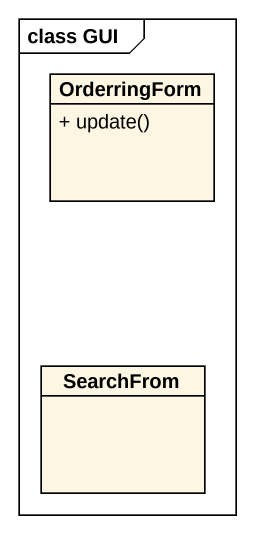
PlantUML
@startuml
mainframe class GUI
hide circle
hide empty members
skinparam classAttributeIconSize 0
class OrderringForm {
  + update()
}
class SearchFrom
@enduml
